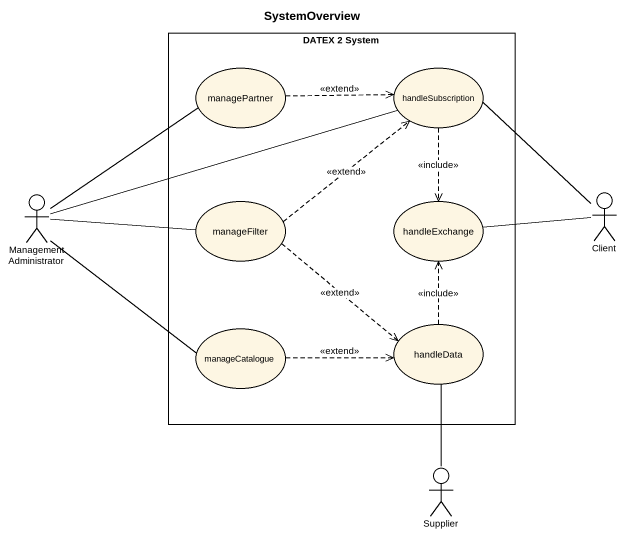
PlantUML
@startuml
title SystemOverview
rectangle "DATEX 2 System" as DATEX_2_System {
  usecase managePartner
  usecase handleSubscription
  usecase manageFilter
  usecase handleExchange
  usecase manageCatalogue
  usecase handleData
}
actor ManagementAdministrator
actor Client
actor Supplier
managePartner .right.> handleSubscription : <<extend>>
handleSubscription ..> handleExchange : <<include>>
ManagementAdministrator -up- managePartner
ManagementAdministrator -right- handleSubscription
ManagementAdministrator -right- manageFilter
ManagementAdministrator -- manageCatalogue
manageFilter .up.> handleSubscription : <<extend>>
manageFilter ..> handleData : <<extend>>
Client -up- handleSubscription
Client -left- handleExchange
manageCatalogue .right.> handleData : <<extend>>
handleData .up.> handleExchange : <<include>>
Supplier -up- handleData
@enduml
